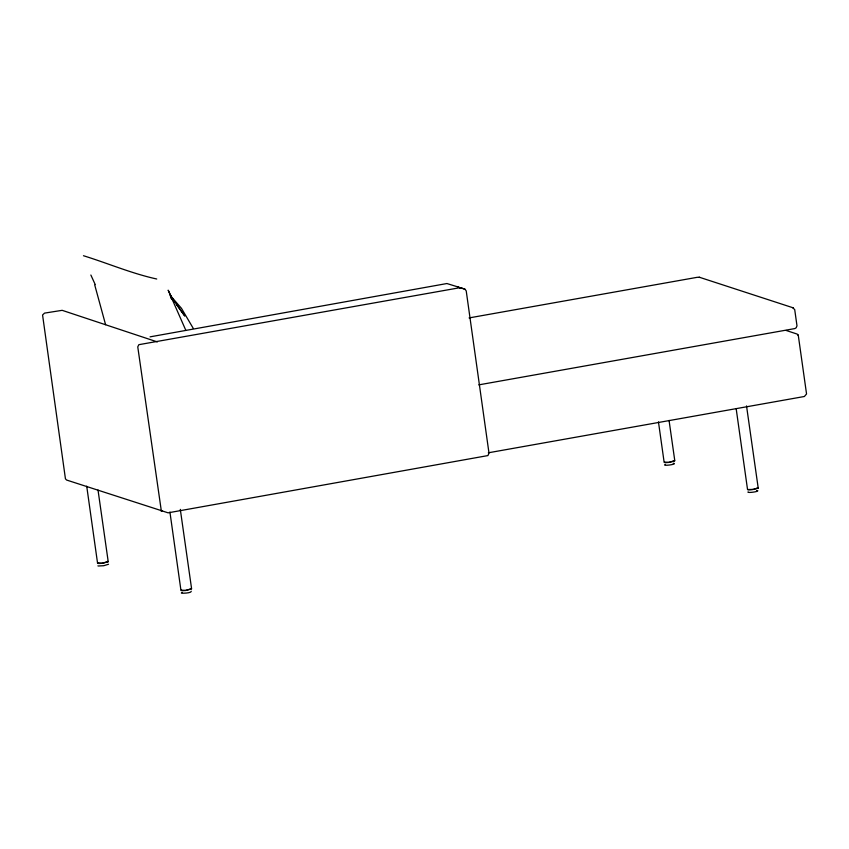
<?xml version="1.0" encoding="UTF-8"?>
<svg xmlns="http://www.w3.org/2000/svg" width="849" height="849" viewBox="0 0 849 849"><rect width="100%" height="100%" fill="white"/><g stroke="black" fill="none" stroke-linecap="round" stroke-linejoin="round"><path stroke-width="1.27" d="M108.534 564.245L103.716 565.721L98.251 565.986A5.349 0.711 -8 0 1 97.964 565.805M150.071 336.851L446.903 283.534L459.012 287.27L460.094 288.448M97.847 562.908L102.082 563.269L108.025 561.571A5.349 0.722 -8 0 0 107.399 561.444M181.251 590.097L185.475 590.458L191.428 588.75M664.438 462.058L668.672 462.418L674.615 460.71M98.017 490.022L108.216 561.667L103.058 563.152A5.349 0.722 -8 0 1 98.229 563.439L97.561 563.227L86.715 486.169M746.526 405.918L758.199 487.984L753.042 489.47A5.349 0.722 -8 0 1 748.213 489.756L747.544 489.555L736.157 408.581M97.561 563.227L98.516 562.632M469.072 317.919L697.316 277.294L699.863 277.4M478.804 384.862L794.844 328.574L796.182 327.788L796.988 325.814L794.706 309.577L792.584 307.614M488.345 452.793L804.385 396.494L806.55 393.978L798.293 335.408L797.137 334.071L786.216 330.473M157.352 341.924L62.157 310.331L44.562 313.111L42.567 314.99L65.437 478.804L66.593 480.035L162.138 510.886M673.161 463.183C678.287 463.883 666.773 465.783 664.841 465.125A5.349 0.711 -8 0 1 665.478 464.403M756.555 490.361C761.691 491.062 750.166 492.961 748.234 492.303A5.349 0.711 -8 0 1 748.171 491.879M156.725 279.003C131.606 273.495 107.919 263.286 83.467 255.729M191.269 591.254C191.683 592.91 184.148 593.366 181.644 593.164A5.349 0.711 -8 0 1 182.28 592.443M757.52 487.782L758.199 487.984M107.526 561.465L108.216 561.667M460.222 287.641L138.854 344.683L137.761 346.859L161.289 510.642L168.091 512.828L487.942 455.573L488.992 453.143L466.218 290.91L464.965 289.212L460.222 287.641L464.965 289.212M699.067 277.145L793.412 307.9M458.099 286.962L459.012 287.27M160.578 510.642L161.448 510.928M747.598 489.544L753.519 489.406L758.019 487.888M170.649 297.797L173.281 300.705L168.166 290.178L185.782 330.24M170.469 295.696L181.463 308.325L193.264 328.393M170.278 295.526L184.795 316.019L176.401 304.356M170.299 295.877L174.883 302.233M798.293 335.408L797.72 334.527M90.864 275.023L95.247 284.627M105.594 324.7L94.738 284.999M669.054 420.425L674.806 460.805L669.649 462.291A5.349 0.722 -8 0 1 664.809 462.578L664.151 462.365L658.453 421.879M180.306 509.379L191.609 588.845L186.451 590.331A5.349 0.722 -8 0 1 181.622 590.617L180.954 590.405L169.927 512.053"/></g></svg>
